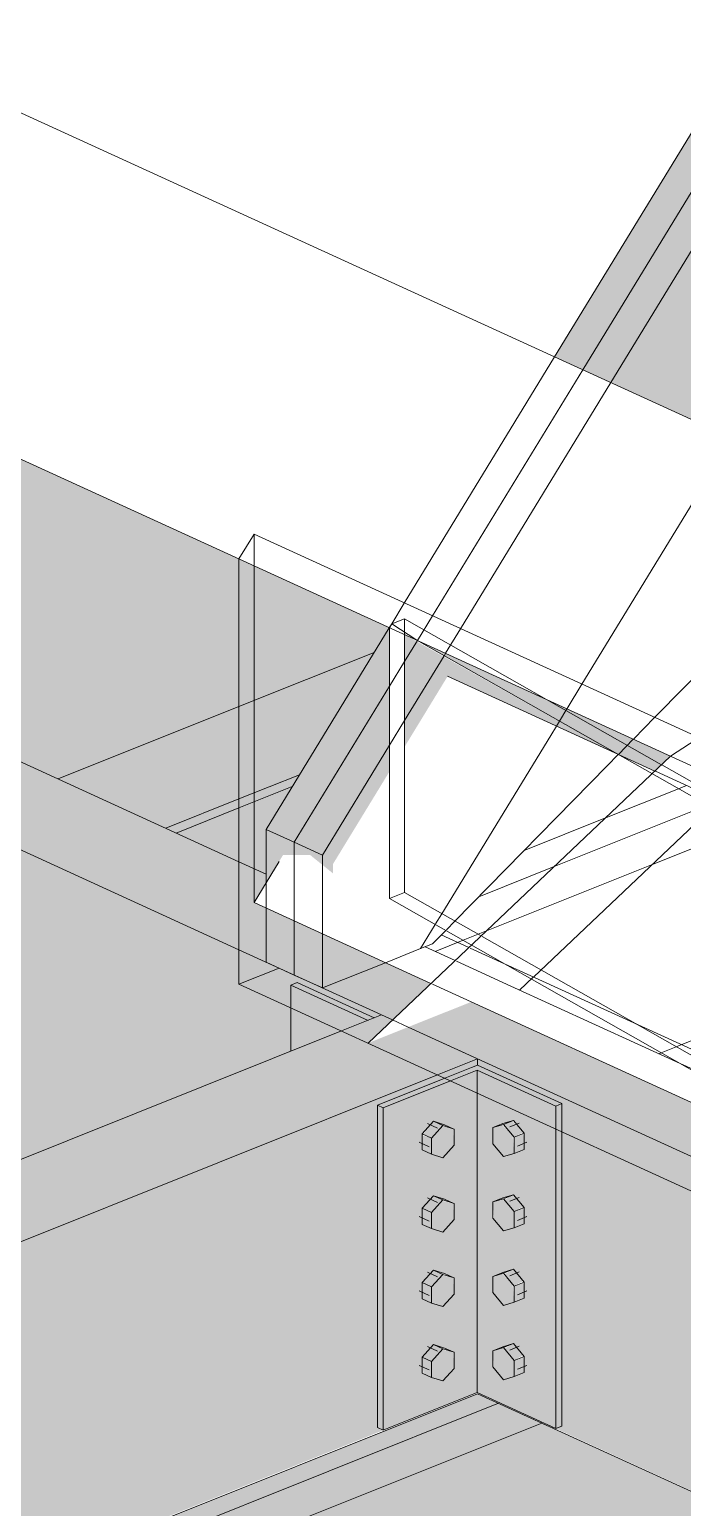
# Model space of a CAD drawing. Header units: inches. Extents: x -8719 to -3484, y -2874 to 4085.
# Drawn here: x -4150.6 to -4126.8, y 3517.2 to 3571 of the extents above; entities that cross this region are included whole.
import ezdxf

# ---------------------------------------------------------------- set-up
doc = ezdxf.new("R2010")
doc.units = ezdxf.units.IN
doc.header["$MEASUREMENT"] = 0
for name, color, linetype, lineweight in [('I-WALL', 2, 'Continuous', 13), ('S-BEAM', 12, 'Continuous', 9), ('S-BEAM-1', 63, 'Continuous', 9), ('S-BEAM-2', 143, 'Continuous', 9), ('S-BEAM-3', 193, 'Continuous', 9), ('S-FSTN', 2, 'Continuous', 9)]:
    doc.layers.add(name, color=color, linetype=linetype, lineweight=lineweight)
doc.layers.add('I-WALL-1', color=2, linetype='Continuous', lineweight=13, transparency=0.4)

# ---------------------------------------------------------------- blocks, each defined once
blk = doc.blocks.new('Dimension Lumber - GLULAM - 5_125 in_ x 13_5 in_-2274259-STRUCTURAL - 3D - SOUTHWEST')
at = {"layer": 'S-BEAM-1'}
blk.add_hatch(color=256, dxfattribs=at).paths.add_polyline_path([(4408.442, 3467.976), (4492.056, 3501.434), (4491.981, 3501.574), (4495.997, 3503.181), (4496.173, 3503.082), (4570.748, 3532.924), (4567.247, 3534.525), (4404.941, 3469.576)], flags=0)
h = blk.add_hatch(color=256, dxfattribs=at)
h.paths.add_polyline_path([(4408.442, 3455.773), (4497.444, 3491.388), (4492.056, 3501.434), (4408.442, 3467.976)], flags=0)
h.paths.add_polyline_path([(4502.335, 3493.345), (4503.36, 3493.755), (4501.57, 3494.771)], flags=0)
h.paths.add_polyline_path([(4508.783, 3495.925), (4568.771, 3519.973), (4568.557, 3520.07), (4568.557, 3531.821), (4571.012, 3532.803), (4570.748, 3532.924), (4496.173, 3503.082), (4507.531, 3496.636)], flags=0)
at = {"layer": 'S-BEAM'}
for p, q in [((4568.708, 3535.109), (4567.247, 3534.525)), ((4568.708, 3535.109), (4569.107, 3534.927)), ((4569.107, 3534.927), (4569.677, 3534.666)), ((4569.677, 3534.666), (4572.209, 3533.508)), ((4567.247, 3534.525), (4404.941, 3469.576)), ((4570.748, 3532.924), (4572.209, 3533.508)), ((4572.209, 3533.508), (4572.209, 3533.282)), ((4496.173, 3503.082), (4570.748, 3532.924)), ((4508.783, 3495.925), (4572.209, 3521.306))]:
    blk.add_line(p, q, dxfattribs=at)
blk = doc.blocks.new('W-Wide Flange - W10X22 _MOMENT FRAME_-2307720-STRUCTURAL - 3D - SOUTHWEST')
at = {"layer": 'S-BEAM'}
for p, q in [((4568.439, 3548.322), (4563.511, 3546.35)), ((4563.511, 3546.35), (4556.915, 3543.71)), ((4565.718, 3543.865), (4563.511, 3542.982)), ((4565.455, 3543.435), (4563.511, 3542.657)), ((4563.511, 3542.982), (4560.843, 3541.914)), ((4563.511, 3542.657), (4561.222, 3541.741))]:
    blk.add_line(p, q, dxfattribs=at)
blk = doc.blocks.new('Truss - Truss-V594-STRUCTURAL - 3D - SOUTHWEST')
at = {"layer": 'S-BEAM-3'}
for points in [[(4577.064, 3558.155), (4655.164, 3686.076), (4654.139, 3686.544), (4576.039, 3558.624)], [(4581.488, 3556.133), (4658.908, 3682.94), (4655.164, 3686.076), (4577.064, 3558.155), (4581.469, 3556.141)], [(4576.039, 3558.624), (4623.151, 3635.789), (4622.127, 3636.257), (4575.015, 3559.092)]]:
    blk.add_hatch(color=256, dxfattribs=at).paths.add_polyline_path(points, flags=0)
at = {"layer": 'S-BEAM'}
for p, q in [((4576.039, 3558.624), (4654.139, 3686.544)), ((4655.164, 3686.076), (4577.064, 3558.155)), ((4575.015, 3559.092), (4622.127, 3636.257)), ((4623.151, 3635.789), (4576.039, 3558.624)), ((4569.538, 3550.121), (4575.015, 3559.092)), ((4576.039, 3558.624), (4570.562, 3549.653)), ((4570.562, 3549.653), (4576.039, 3558.624)), ((4577.064, 3558.155), (4571.587, 3549.184)), ((4576.011, 3547.162), (4581.488, 3556.133)), ((4581.488, 3556.133), (4576.011, 3547.162)), ((4578.661, 3545.95), (4586.434, 3553.871)), ((4569.079, 3549.37), (4569.538, 3550.121)), ((4564.502, 3541.873), (4568.99, 3549.224)), ((4568.99, 3549.224), (4569.078, 3549.369)), ((4570.562, 3549.653), (4570.015, 3548.756)), ((4570.015, 3548.756), (4570.562, 3549.653)), ((4570.015, 3548.756), (4569.545, 3547.987)), ((4569.545, 3547.987), (4570.015, 3548.756)), ((4571.587, 3549.184), (4571.041, 3548.29)), ((4570.987, 3548.201), (4569.545, 3545.84)), ((4571.039, 3548.287), (4570.987, 3548.201)), ((4569.545, 3547.987), (4568.998, 3547.09)), ((4568.998, 3547.09), (4569.545, 3547.987)), ((4568.998, 3547.09), (4565.527, 3541.405)), ((4565.527, 3541.405), (4568.998, 3547.09)), ((4575.471, 3546.279), (4576.011, 3547.162)), ((4576.011, 3547.162), (4575.471, 3546.279)), ((4575.189, 3545.816), (4575.463, 3546.265)), ((4575.463, 3546.265), (4575.189, 3545.816)), ((4569.545, 3545.84), (4568.998, 3544.943)), ((4574.873, 3545.299), (4575.081, 3545.64)), ((4575.081, 3545.64), (4574.873, 3545.299)), ((4575.081, 3545.64), (4575.189, 3545.816)), ((4575.189, 3545.816), (4575.081, 3545.64)), ((4577.902, 3545.176), (4578.661, 3545.95)), ((4568.998, 3544.943), (4566.551, 3540.936)), ((4570.906, 3538.8), (4574.873, 3545.299)), ((4574.873, 3545.299), (4570.906, 3538.8)), ((4577.342, 3544.606), (4577.884, 3545.158)), ((4576.933, 3544.189), (4577.335, 3544.598)), ((4571.381, 3538.531), (4576.933, 3544.189)), ((4564.502, 3541.873), (4565.527, 3541.405)), ((4564.502, 3539.93), (4564.502, 3541.873)), ((4564.502, 3541.873), (4565.527, 3541.405)), ((4565.527, 3540.446), (4565.527, 3541.405)), ((4565.527, 3541.405), (4566.551, 3540.936)), ((4565.527, 3541.405), (4565.527, 3540.446)), ((4566.551, 3540.936), (4566.551, 3539.977)), ((4565.527, 3538.533), (4565.527, 3540.446)), ((4565.527, 3540.446), (4565.527, 3538.533)), ((4564.502, 3539.002), (4564.502, 3539.93)), ((4566.551, 3539.977), (4566.551, 3538.065)), ((4564.502, 3537.032), (4564.502, 3539.002)), ((4565.527, 3536.564), (4565.527, 3538.533)), ((4565.527, 3538.533), (4565.527, 3536.564)), ((4570.68, 3538.431), (4570.906, 3538.8)), ((4570.906, 3538.8), (4570.68, 3538.431)), ((4571.073, 3538.217), (4571.381, 3538.531)), ((4566.551, 3538.065), (4566.551, 3536.095)), ((4570.128, 3537.526), (4570.665, 3538.407)), ((4570.665, 3538.407), (4570.128, 3537.526)), ((4570.568, 3537.702), (4571.047, 3538.19)), ((4568.849, 3537.014), (4570.128, 3537.526)), ((4570.128, 3537.526), (4570.568, 3537.702)), ((4565.527, 3536.564), (4564.502, 3537.032)), ((4566.551, 3536.095), (4568.849, 3537.014)), ((4566.551, 3536.095), (4565.527, 3536.564))]:
    blk.add_line(p, q, dxfattribs=at)
blk = doc.blocks.new('060523 - W_P_C - Fastenings - Column Base _ Top with X Bracing - Custom - CUSTOM - L5_x5_x5_16_x13_ - RAW STEEL-V617-STRUCTURAL - 3D - SOUTHWEST')
at = {"layer": 'S-FSTN'}
for p, q in [((4565.633, 3536.289), (4565.405, 3536.198)), ((4568.444, 3535.004), (4565.633, 3536.289)), ((4565.405, 3536.198), (4565.405, 3535.367)), ((4565.405, 3536.198), (4568.216, 3534.912)), ((4565.405, 3535.367), (4565.405, 3533.788))]:
    blk.add_line(p, q, dxfattribs=at)
blk = doc.blocks.new('060523 - W_P_C - Fastenings - Column Base _ Top with X Bracing - Custom - CUSTOM - L5_x5_x5_16_x13_ - RAW STEEL-V618-STRUCTURAL - 3D - SOUTHWEST')
at = {"layer": 'S-FSTN'}
for points in [[(4568.771, 3531.723), (4571.225, 3532.706), (4571.012, 3532.803), (4568.557, 3531.821)], [(4568.771, 3519.973), (4568.771, 3531.723), (4568.557, 3531.821), (4568.557, 3520.07)], [(4570.527, 3530.619), (4570.938, 3531.077), (4570.597, 3531.233), (4570.225, 3530.758), (4570.526, 3530.62)], [(4570.938, 3529.903), (4571.349, 3530.361), (4571.318, 3530.958), (4570.921, 3531.058), (4570.527, 3530.619), (4570.527, 3530.032), (4570.698, 3529.978)], [(4573.153, 3529.947), (4573.537, 3530.065), (4573.483, 3530.717), (4573.097, 3531.104), (4572.768, 3531.003), (4572.768, 3530.416), (4573.144, 3529.957)], [(4573.537, 3530.652), (4573.87, 3530.837), (4573.468, 3531.247), (4573.157, 3531.116), (4573.483, 3530.717)], [(4575.055, 3520.035), (4575.283, 3520.126), (4575.283, 3530.85), (4575.055, 3530.955), (4575.055, 3521.662)], [(4570.527, 3530.032), (4570.526, 3530.62), (4570.186, 3530.721), (4570.223, 3530.172)], [(4573.537, 3530.065), (4573.902, 3530.211), (4573.879, 3530.789), (4573.537, 3530.652), (4573.537, 3530.172)], [(4570.527, 3527.908), (4570.938, 3528.365), (4570.597, 3528.522), (4570.211, 3528.052), (4570.526, 3527.908)], [(4570.938, 3527.191), (4571.349, 3527.654), (4571.318, 3528.246), (4570.912, 3528.336), (4570.527, 3527.908), (4570.547, 3527.314), (4570.791, 3527.238)], [(4573.153, 3527.235), (4573.537, 3527.353), (4573.537, 3527.94), (4573.124, 3528.401), (4572.768, 3528.292), (4572.811, 3527.653), (4573.144, 3527.246)], [(4573.537, 3527.94), (4573.87, 3528.125), (4573.505, 3528.551), (4573.183, 3528.373), (4573.274, 3528.262)], [(4570.527, 3527.32), (4570.526, 3527.908), (4570.186, 3528.064), (4570.211, 3527.465), (4570.495, 3527.335)], [(4573.537, 3527.353), (4573.902, 3527.499), (4573.879, 3528.077), (4573.537, 3527.931), (4573.537, 3527.52)], [(4570.527, 3525.196), (4570.938, 3525.654), (4570.597, 3525.81), (4570.211, 3525.341), (4570.508, 3525.205)], [(4570.938, 3524.48), (4571.349, 3524.938), (4571.318, 3525.534), (4570.912, 3525.625), (4570.527, 3525.196), (4570.527, 3524.609), (4570.877, 3524.499)], [(4573.153, 3524.524), (4573.537, 3524.642), (4573.483, 3525.294), (4573.106, 3525.684), (4572.768, 3525.58), (4572.768, 3524.993), (4573.144, 3524.534)], [(4573.537, 3525.229), (4573.87, 3525.414), (4573.505, 3525.839), (4573.183, 3525.661), (4573.483, 3525.294)], [(4570.527, 3524.609), (4570.508, 3525.205), (4570.186, 3525.352), (4570.211, 3524.754), (4570.507, 3524.618)], [(4573.537, 3524.642), (4573.902, 3524.788), (4573.879, 3525.365), (4573.537, 3525.229), (4573.537, 3524.808)], [(4570.527, 3522.484), (4570.938, 3522.942), (4570.597, 3523.098), (4570.211, 3522.629), (4570.526, 3522.485)], [(4570.938, 3521.768), (4571.349, 3522.28), (4571.318, 3522.823), (4570.912, 3522.913), (4570.527, 3522.484), (4570.527, 3521.897)], [(4573.153, 3521.812), (4573.537, 3521.93), (4573.518, 3522.54), (4573.144, 3522.984), (4572.768, 3522.868), (4572.803, 3522.239), (4573.144, 3521.822)], [(4573.537, 3522.517), (4573.87, 3522.702), (4573.505, 3523.127), (4573.183, 3522.949), (4573.518, 3522.54)], [(4570.527, 3521.897), (4570.526, 3522.485), (4570.186, 3522.64), (4570.233, 3522.032), (4570.501, 3521.909)], [(4573.537, 3521.93), (4573.902, 3522.076), (4573.879, 3522.654), (4573.537, 3522.508), (4573.537, 3522.026)]]:
    blk.add_hatch(color=256, dxfattribs=at).paths.add_polyline_path(points, flags=0)
h = blk.add_hatch(color=256, dxfattribs=at)
h.paths.add_polyline_path([(4568.771, 3519.973), (4572.194, 3521.343), (4572.194, 3532.263), (4571.225, 3532.706), (4568.771, 3531.723), (4568.771, 3521.662)], flags=0)
h.paths.add_polyline_path([(4570.938, 3521.768), (4570.186, 3522.053), (4570.215, 3522.673), (4570.631, 3523.087), (4571.349, 3522.813), (4571.318, 3522.191), (4570.996, 3521.832)], flags=0)
h.paths.add_polyline_path([(4570.938, 3524.48), (4570.186, 3524.765), (4570.215, 3525.385), (4570.631, 3525.799), (4571.349, 3525.525), (4571.318, 3524.903), (4570.942, 3524.484)], flags=0)
h.paths.add_polyline_path([(4570.938, 3527.191), (4570.186, 3527.477), (4570.215, 3528.097), (4570.631, 3528.511), (4571.349, 3528.236), (4571.318, 3527.614), (4570.942, 3527.196)], flags=0)
h.paths.add_polyline_path([(4570.938, 3529.903), (4570.186, 3530.188), (4570.232, 3530.827), (4570.597, 3531.233), (4571.349, 3530.948), (4571.318, 3530.326), (4570.942, 3529.908)], flags=0)
h = blk.add_hatch(color=256, dxfattribs=at)
h.paths.add_polyline_path([(4575.055, 3520.035), (4575.055, 3530.955), (4572.194, 3532.263), (4572.209, 3521.336), (4573.891, 3520.567)], flags=0)
h.paths.add_polyline_path([(4573.153, 3521.812), (4572.768, 3522.304), (4572.768, 3522.868), (4573.523, 3523.126), (4573.902, 3522.663), (4573.858, 3522.058), (4573.537, 3521.93)], flags=0)
h.paths.add_polyline_path([(4573.153, 3524.524), (4572.768, 3524.993), (4572.768, 3525.58), (4573.518, 3525.844), (4573.902, 3525.375), (4573.879, 3524.778), (4573.157, 3524.525)], flags=0)
h.paths.add_polyline_path([(4573.153, 3527.235), (4572.768, 3527.705), (4572.768, 3528.292), (4573.518, 3528.556), (4573.902, 3528.008), (4573.855, 3527.481), (4573.157, 3527.237)], flags=0)
h.paths.add_polyline_path([(4573.153, 3529.947), (4572.768, 3530.416), (4572.768, 3531.003), (4573.518, 3531.267), (4573.902, 3530.748), (4573.858, 3530.194), (4573.157, 3529.948)], flags=0)
for p, q in [((4571.012, 3532.803), (4571.981, 3533.191)), ((4572.194, 3533.093), (4571.225, 3532.706)), ((4572.209, 3533.282), (4571.981, 3533.191)), ((4572.194, 3532.263), (4572.194, 3533.093)), ((4572.194, 3533.093), (4575.055, 3531.785)), ((4575.283, 3531.877), (4572.209, 3533.282)), ((4568.557, 3531.821), (4571.012, 3532.803)), ((4571.225, 3532.706), (4568.771, 3531.723)), ((4572.194, 3521.343), (4572.194, 3532.263)), ((4568.557, 3520.07), (4568.557, 3531.821)), ((4568.557, 3531.821), (4568.771, 3531.723)), ((4568.771, 3531.723), (4568.771, 3519.973)), ((4575.055, 3531.785), (4575.283, 3531.877)), ((4575.055, 3530.955), (4575.055, 3531.785)), ((4575.283, 3530.85), (4575.283, 3531.877)), ((4570.186, 3530.775), (4570.597, 3531.233)), ((4570.186, 3530.775), (4570.597, 3531.233)), ((4570.753, 3530.987), (4570.385, 3531.155)), ((4570.753, 3530.987), (4570.385, 3531.155)), ((4570.938, 3531.077), (4570.527, 3530.619)), ((4570.938, 3531.077), (4570.527, 3530.619)), ((4570.597, 3531.233), (4571.007, 3531.104)), ((4570.938, 3531.077), (4570.597, 3531.233)), ((4570.597, 3531.233), (4571.007, 3531.104)), ((4570.938, 3531.077), (4570.597, 3531.233)), ((4571.349, 3530.948), (4570.938, 3531.077)), ((4571.349, 3530.948), (4570.938, 3531.077)), ((4571.007, 3531.104), (4571.318, 3530.962)), ((4571.007, 3531.104), (4571.318, 3530.962)), ((4571.349, 3530.361), (4571.349, 3530.948)), ((4571.349, 3530.361), (4571.349, 3530.948)), ((4573.133, 3531.15), (4572.768, 3531.003)), ((4573.133, 3531.15), (4572.768, 3531.003)), ((4572.768, 3531.003), (4573.153, 3531.121)), ((4572.768, 3531.003), (4573.153, 3531.121)), ((4572.768, 3531.003), (4572.768, 3530.416)), ((4572.768, 3530.416), (4572.768, 3531.003)), ((4573.518, 3531.267), (4573.133, 3531.15)), ((4573.518, 3531.267), (4573.133, 3531.15)), ((4573.153, 3531.121), (4573.518, 3531.267)), ((4573.518, 3531.267), (4573.153, 3531.121)), ((4573.153, 3531.121), (4573.537, 3530.652)), ((4573.153, 3531.121), (4573.537, 3530.652)), ((4573.729, 3531.169), (4573.378, 3531.028)), ((4573.729, 3531.169), (4573.378, 3531.028)), ((4573.902, 3530.798), (4573.518, 3531.267)), ((4573.902, 3530.798), (4573.518, 3531.267)), ((4575.055, 3520.035), (4575.055, 3530.955)), ((4570.073, 3530.473), (4570.441, 3530.305)), ((4570.073, 3530.473), (4570.441, 3530.305)), ((4570.186, 3530.188), (4570.186, 3530.775)), ((4570.527, 3530.619), (4570.186, 3530.775)), ((4570.186, 3530.188), (4570.186, 3530.775)), ((4570.527, 3530.619), (4570.186, 3530.775)), ((4570.527, 3530.619), (4570.527, 3530.032)), ((4570.527, 3530.619), (4570.527, 3530.032)), ((4570.938, 3529.903), (4571.349, 3530.361)), ((4570.938, 3529.903), (4571.349, 3530.361)), ((4572.768, 3530.416), (4573.153, 3529.947)), ((4572.768, 3530.416), (4573.153, 3529.947)), ((4573.902, 3530.798), (4573.537, 3530.652)), ((4573.902, 3530.798), (4573.537, 3530.652)), ((4573.537, 3530.652), (4573.537, 3530.065)), ((4573.537, 3530.652), (4573.537, 3530.065)), ((4573.657, 3530.332), (4574.008, 3530.473)), ((4573.657, 3530.332), (4574.008, 3530.473)), ((4573.902, 3530.211), (4573.902, 3530.798)), ((4573.902, 3530.211), (4573.902, 3530.798)), ((4575.283, 3520.126), (4575.283, 3530.85)), ((4570.527, 3530.032), (4570.186, 3530.188)), ((4570.527, 3530.032), (4570.186, 3530.188)), ((4570.527, 3530.032), (4570.938, 3529.903)), ((4570.527, 3530.032), (4570.938, 3529.903)), ((4573.153, 3529.947), (4573.537, 3530.065)), ((4573.537, 3530.065), (4573.153, 3529.947)), ((4573.537, 3530.065), (4573.902, 3530.211)), ((4573.537, 3530.065), (4573.902, 3530.211)), ((4570.186, 3528.064), (4570.597, 3528.522)), ((4570.753, 3528.276), (4570.385, 3528.444)), ((4570.938, 3528.365), (4570.527, 3527.908)), ((4570.597, 3528.522), (4571.007, 3528.392)), ((4570.938, 3528.365), (4570.597, 3528.522)), ((4571.349, 3528.236), (4570.938, 3528.365)), ((4571.007, 3528.392), (4571.318, 3528.251)), ((4571.349, 3527.649), (4571.349, 3528.236)), ((4572.768, 3528.292), (4573.133, 3528.438)), ((4573.153, 3528.41), (4572.768, 3528.292)), ((4572.768, 3527.705), (4572.768, 3528.292)), ((4573.133, 3528.438), (4573.518, 3528.556)), ((4573.518, 3528.556), (4573.153, 3528.41)), ((4573.537, 3527.94), (4573.153, 3528.41)), ((4573.729, 3528.457), (4573.378, 3528.317)), ((4573.518, 3528.556), (4573.902, 3528.086)), ((4570.073, 3527.762), (4570.441, 3527.594)), ((4570.186, 3527.477), (4570.186, 3528.064)), ((4570.527, 3527.908), (4570.186, 3528.064)), ((4570.527, 3527.908), (4570.527, 3527.32)), ((4573.153, 3527.235), (4572.768, 3527.705)), ((4573.902, 3528.086), (4573.537, 3527.94)), ((4573.537, 3527.94), (4573.537, 3527.353)), ((4573.657, 3527.62), (4574.008, 3527.761)), ((4573.902, 3528.086), (4573.902, 3527.499)), ((4570.527, 3527.32), (4570.186, 3527.477)), ((4570.527, 3527.32), (4570.938, 3527.191)), ((4570.938, 3527.191), (4571.349, 3527.649)), ((4573.537, 3527.353), (4573.153, 3527.235)), ((4573.902, 3527.499), (4573.537, 3527.353)), ((4570.186, 3525.352), (4570.597, 3525.81)), ((4570.753, 3525.564), (4570.385, 3525.732)), ((4570.938, 3525.654), (4570.527, 3525.196)), ((4570.597, 3525.81), (4570.938, 3525.654)), ((4571.007, 3525.681), (4570.597, 3525.81)), ((4570.938, 3525.654), (4571.349, 3525.525)), ((4571.318, 3525.539), (4571.007, 3525.681)), ((4571.349, 3524.938), (4571.349, 3525.525)), ((4573.133, 3525.726), (4572.768, 3525.58)), ((4572.768, 3525.58), (4573.153, 3525.698)), ((4572.768, 3525.58), (4572.768, 3524.993)), ((4573.518, 3525.844), (4573.133, 3525.726)), ((4573.518, 3525.844), (4573.153, 3525.698)), ((4573.153, 3525.698), (4573.537, 3525.229)), ((4573.729, 3525.746), (4573.378, 3525.605)), ((4573.902, 3525.375), (4573.518, 3525.844)), ((4570.073, 3525.05), (4570.441, 3524.882)), ((4570.186, 3524.765), (4570.186, 3525.352)), ((4570.527, 3525.196), (4570.186, 3525.352)), ((4570.527, 3525.196), (4570.527, 3524.609)), ((4572.768, 3524.993), (4573.153, 3524.524)), ((4573.902, 3525.375), (4573.537, 3525.229)), ((4573.537, 3525.229), (4573.537, 3524.642)), ((4573.657, 3524.909), (4574.008, 3525.049)), ((4573.902, 3524.788), (4573.902, 3525.375)), ((4570.527, 3524.609), (4570.186, 3524.765)), ((4570.527, 3524.609), (4570.938, 3524.48)), ((4570.938, 3524.48), (4571.349, 3524.938)), ((4573.153, 3524.524), (4573.537, 3524.642)), ((4573.537, 3524.642), (4573.902, 3524.788)), ((4570.186, 3522.64), (4570.597, 3523.098)), ((4570.753, 3522.852), (4570.385, 3523.02)), ((4570.938, 3522.942), (4570.527, 3522.484)), ((4570.597, 3523.098), (4571.007, 3522.969)), ((4570.938, 3522.942), (4570.597, 3523.098)), ((4571.349, 3522.813), (4570.938, 3522.942)), ((4571.007, 3522.969), (4571.318, 3522.827)), ((4571.349, 3522.226), (4571.349, 3522.813)), ((4573.133, 3523.014), (4572.768, 3522.868)), ((4572.768, 3522.868), (4573.153, 3522.986)), ((4572.768, 3522.281), (4572.768, 3522.868)), ((4573.518, 3523.132), (4573.133, 3523.014)), ((4573.153, 3522.986), (4573.518, 3523.132)), ((4573.537, 3522.517), (4573.153, 3522.986)), ((4573.729, 3523.034), (4573.378, 3522.893)), ((4573.518, 3523.132), (4573.902, 3522.663)), ((4570.073, 3522.338), (4570.441, 3522.17)), ((4570.186, 3522.64), (4570.186, 3522.053)), ((4570.527, 3522.484), (4570.186, 3522.64)), ((4570.527, 3521.897), (4570.527, 3522.484)), ((4572.768, 3522.281), (4573.153, 3521.812)), ((4573.902, 3522.663), (4573.537, 3522.517)), ((4573.537, 3521.93), (4573.537, 3522.517)), ((4573.657, 3522.197), (4574.008, 3522.338)), ((4573.902, 3522.663), (4573.902, 3522.076)), ((4570.186, 3522.053), (4570.527, 3521.897)), ((4570.938, 3521.768), (4570.527, 3521.897)), ((4570.938, 3521.768), (4571.349, 3522.226)), ((4573.537, 3521.93), (4573.153, 3521.812)), ((4573.902, 3522.076), (4573.537, 3521.93)), ((4572.194, 3521.343), (4568.771, 3519.973)), ((4572.194, 3521.343), (4575.055, 3520.035)), ((4575.055, 3520.035), (4575.283, 3520.126)), ((4568.771, 3519.973), (4568.557, 3520.07))]:
    blk.add_line(p, q, dxfattribs=at)
blk = doc.blocks.new('Plywood Web Joist - 11 7_8_ TJI360 _ 16_ O_C_-V656-STRUCTURAL - 3D - SOUTHWEST')
at = {"layer": 'S-BEAM-2'}
h = blk.add_hatch(color=256, dxfattribs=at)
h.paths.add_polyline_path([(4546.845, 3510.506), (4572.967, 3520.959), (4572.194, 3521.3), (4548.03, 3511.63), (4547.204, 3510.846)], flags=0)
h.paths.add_polyline_path([(4620.184, 3539.853), (4655.882, 3554.138), (4656.71, 3555.495), (4621.841, 3541.541), (4620.503, 3540.178)], flags=0)
h = blk.add_hatch(color=256, dxfattribs=at)
h.paths.add_polyline_path([(4544.372, 3508.161), (4574.548, 3520.236), (4572.967, 3520.959), (4546.845, 3510.506), (4545.519, 3509.248)], flags=0)
h.paths.add_polyline_path([(4617.994, 3537.621), (4654.787, 3552.344), (4655.882, 3554.138), (4620.184, 3539.853), (4619.009, 3538.656)], flags=0)
h = blk.add_hatch(color=256, dxfattribs=at)
h.paths.add_polyline_path([(4531.624, 3496.068), (4582.702, 3516.508), (4574.548, 3520.236), (4544.372, 3508.161), (4531.872, 3496.304)], flags=0)
h.paths.add_polyline_path([(4614.885, 3529.386), (4649.138, 3543.093), (4654.787, 3552.344), (4617.994, 3537.621), (4611.453, 3530.956), (4614.318, 3529.645)], flags=0)
h.paths.add_polyline_path([(4660.095, 3547.477), (4663.649, 3548.899), (4663.649, 3553.298), (4660.405, 3547.985)], flags=0)
at = {"layer": 'S-BEAM'}
for p, q in [((4572.967, 3520.959), (4546.845, 3510.506)), ((4574.548, 3520.236), (4544.372, 3508.161))]:
    blk.add_line(p, q, dxfattribs=at)
blk = doc.blocks.new('Plywood Web Joist - 11 7_8_ TJI360 _ 16_ O_C_-V657-STRUCTURAL - 3D - SOUTHWEST')
at = {"layer": 'S-BEAM'}
for p, q in [((4579.451, 3533.951), (4589.214, 3537.857)), ((4578.815, 3533.696), (4578.903, 3533.731)), ((4578.903, 3533.731), (4579.451, 3533.951))]:
    blk.add_line(p, q, dxfattribs=at)
blk = doc.blocks.new('Plywood Web Joist - 11 7_8_ TJI360 _ 16_ O_C_-V658-STRUCTURAL - 3D - SOUTHWEST')
at = {"layer": 'S-BEAM'}
for p, q in [((4576.904, 3542.303), (4579.529, 3543.354)), ((4579.529, 3543.354), (4579.823, 3543.471)), ((4580.588, 3542.752), (4575, 3540.516)), ((4573.906, 3541.103), (4576.869, 3542.289)), ((4581.989, 3541.957), (4578.552, 3540.582)), ((4578.552, 3540.582), (4572.528, 3538.171)), ((4575, 3540.516), (4572.249, 3539.416)), ((4572.226, 3538.051), (4571.679, 3537.831)), ((4572.528, 3538.171), (4572.226, 3538.051)), ((4571.679, 3537.831), (4570.662, 3537.425))]:
    blk.add_line(p, q, dxfattribs=at)
blk = doc.blocks.new('Dimension Lumber - GLULAM - 5_125 in_ x 13_5 in_-2000024-STRUCTURAL - 3D - SOUTHWEST')
at = {"layer": 'S-BEAM-1'}
h = blk.add_hatch(color=256, dxfattribs=at)
h.paths.add_polyline_path([(4706.001, 3463.015), (4706.001, 3471.579), (4705.788, 3471.7), (4705.788, 3463.136)], flags=0)
h.paths.add_polyline_path([(4698.307, 3463.647), (4698.307, 3465.968), (4699.767, 3466.553), (4702.485, 3465.01), (4702.485, 3473.291), (4702.713, 3473.382), (4702.823, 3473.382), (4699.179, 3475.45), (4621.508, 3510.966), (4620.047, 3510.381), (4575.283, 3530.85), (4575.283, 3520.126), (4575.055, 3520.035), (4633.102, 3493.462), (4633.102, 3505.017), (4633.33, 3505.108), (4636.404, 3503.702), (4636.404, 3491.952), (4697.148, 3464.177)], flags=0)
at = {"layer": 'S-BEAM'}
for p, q in [((4442.217, 3592.948), (4563.511, 3537.485)), ((4563.511, 3540.694), (4537.502, 3552.587)), ((4564.502, 3540.241), (4563.511, 3540.694)), ((4563.511, 3537.485), (4569.107, 3534.927)), ((4571.39, 3537.092), (4570.294, 3537.593)), ((4573.419, 3536.164), (4571.435, 3537.071)), ((4579.586, 3533.344), (4573.419, 3536.164)), ((4569.107, 3534.927), (4569.677, 3534.666)), ((4569.677, 3534.666), (4608.69, 3516.827)), ((4584.392, 3531.146), (4579.586, 3533.344)), ((4633.102, 3493.462), (4572.209, 3521.306))]:
    blk.add_line(p, q, dxfattribs=at)

msp = doc.modelspace()

# ---------------------------------------------------------------- hatches: boundary and pattern name
at = {"layer": 'I-WALL-1'}
h = msp.add_hatch(color=256, dxfattribs=at)
h.paths.add_polyline_path([(-4221.631, 3505.478), (-4212.609, 3509.088), (-4212.609, 3520.523), (-4206.289, 3523.053), (-4203.922, 3521.97), (-4202.21, 3522.656), (-4202.225, 3552.365), (-4231.347, 3565.681), (-4231.347, 3533.778), (-4228.73, 3532.581), (-4231.347, 3531.533), (-4231.347, 3509.921), (-4227.23, 3508.038)], flags=0)
h.paths.add_polyline_path([(-4263.789, 3524.755), (-4263.789, 3580.515), (-4264.292, 3580.745), (-4264.292, 3592.948), (-4260.549, 3594.445), (-4240.382, 3585.224), (-4240.382, 3586.856), (-4235.893, 3594.207), (-4267.119, 3608.485), (-4267.119, 3526.278), (-4264.421, 3525.044)], flags=0)
h.paths.add_polyline_path([(-4193.688, 3526.066), (-4167.568, 3536.518), (-4193.688, 3548.461), (-4193.688, 3533.008)], flags=0)
h.paths.add_polyline_path([(-4149.594, 3543.71), (-4142.998, 3546.35), (-4142.998, 3551.73), (-4161.416, 3560.152), (-4168.732, 3552.696), (-4169.006, 3552.587), (-4151, 3544.353)], flags=0)
h.paths.add_polyline_path([(-4174.798, 3555.235), (-4174.798, 3556.867), (-4170.31, 3564.218), (-4194.208, 3575.146), (-4201.524, 3567.691), (-4201.798, 3567.581), (-4174.879, 3555.272)], flags=0)
h.paths.add_polyline_path([(-4207.59, 3570.229), (-4207.59, 3571.861), (-4203.102, 3579.213), (-4227, 3590.14), (-4234.316, 3582.685), (-4234.589, 3582.575), (-4207.671, 3570.266)], flags=0)
h = msp.add_hatch(color=256, dxfattribs=at)
h.paths.add_polyline_path([(-4217.14, 3470.747), (-4214.342, 3471.866), (-4214.342, 3473.109), (-4219.921, 3475.66), (-4224.346, 3473.889), (-4219.019, 3471.453), (-4218.336, 3471.726), (-4217.14, 3471.179)], flags=0)
h.paths.add_polyline_path([(-4203.671, 3472.174), (-4203.423, 3472.302), (-4202.21, 3473.453), (-4202.21, 3476.721), (-4207.172, 3474.736), (-4203.671, 3473.135), (-4203.671, 3472.57)], flags=0)
h.paths.add_polyline_path([(-4225.742, 3474.527), (-4225.7, 3475.728), (-4225.273, 3475.899), (-4225.273, 3478.107), (-4230.851, 3480.658), (-4235.277, 3478.887), (-4229.949, 3476.451), (-4229.266, 3476.724), (-4228.071, 3476.177), (-4228.071, 3475.592), (-4227.136, 3475.164)], flags=0)
h.paths.add_polyline_path([(-4236.673, 3479.525), (-4236.673, 3480.34), (-4237.623, 3479.96)], flags=0)
h.paths.add_polyline_path([(-4255.356, 3488.068), (-4250.931, 3489.839), (-4255.529, 3491.942), (-4258.805, 3490.631), (-4255.629, 3489.178), (-4255.629, 3488.47), (-4255.952, 3488.34), (-4255.629, 3488.193)], flags=0)
h.paths.add_polyline_path([(-4202.689, 3513.058), (-4202.21, 3513.25), (-4202.21, 3522.656), (-4203.922, 3521.97), (-4202.689, 3521.406), (-4202.689, 3515.99)], flags=0)
h.paths.add_polyline_path([(-4193.688, 3516.66), (-4156.598, 3531.502), (-4152.033, 3529.414), (-4141.104, 3533.788), (-4141.104, 3535.367), (-4142.998, 3536.233), (-4142.998, 3546.35), (-4149.594, 3543.71), (-4169.006, 3552.587), (-4172.749, 3551.089), (-4174.798, 3552.026), (-4174.798, 3555.235), (-4201.798, 3567.581), (-4205.541, 3566.083), (-4207.59, 3567.044), (-4207.59, 3570.229), (-4234.589, 3582.575), (-4238.332, 3581.077), (-4240.382, 3582.015), (-4240.382, 3585.224), (-4260.549, 3594.445), (-4264.292, 3592.948), (-4264.292, 3580.745), (-4263.789, 3580.515), (-4263.789, 3581.861), (-4262.602, 3582.336), (-4231.347, 3568.045), (-4231.347, 3565.681), (-4202.225, 3552.365), (-4202.225, 3563.92), (-4201.997, 3564.011), (-4198.922, 3562.605), (-4198.922, 3550.855), (-4167.568, 3536.518), (-4193.688, 3526.066), (-4193.688, 3518.836)], flags=0)
h = msp.add_hatch(color=256, dxfattribs=at)
h.paths.add_polyline_path([(-4129.27, 3544.653), (-4136.963, 3548.97), (-4136.963, 3544.881), (-4135.393, 3547.453), (-4130.621, 3545.271)], flags=0)
h.paths.add_polyline_path([(-4172.749, 3551.089), (-4168.732, 3552.696), (-4161.416, 3560.152), (-4170.31, 3564.218), (-4174.798, 3556.867), (-4174.798, 3552.026), (-4173.774, 3551.558)], flags=0)
h.paths.add_polyline_path([(-4205.541, 3566.083), (-4201.524, 3567.691), (-4194.208, 3575.146), (-4203.102, 3579.213), (-4207.59, 3571.861), (-4207.59, 3567.02), (-4206.565, 3566.552)], flags=0)
h.paths.add_polyline_path([(-4238.332, 3581.077), (-4234.316, 3582.685), (-4227, 3590.14), (-4235.893, 3594.207), (-4240.382, 3586.856), (-4240.382, 3582.015), (-4239.357, 3581.546)], flags=0)
h = msp.add_hatch(color=256, dxfattribs=at)
h.paths.add_polyline_path([(-4203.671, 3472.067), (-4203.475, 3472.252), (-4203.671, 3472.174)], flags=0)
h.paths.add_polyline_path([(-4141.104, 3533.788), (-4139.281, 3534.533), (-4141.104, 3535.367), (-4141.104, 3533.858)], flags=0)
h.paths.add_polyline_path([(-4199.151, 3539.013), (-4198.922, 3539.104), (-4198.922, 3562.605), (-4201.997, 3564.011), (-4202.225, 3563.92), (-4202.21, 3540.412), (-4200.314, 3539.545)], flags=0)
h.paths.add_polyline_path([(-4201.053, 3540.79), (-4201.437, 3541.282), (-4201.437, 3541.846), (-4200.683, 3542.104), (-4200.303, 3541.641), (-4200.347, 3541.037), (-4200.669, 3540.908)], flags=0)
h.paths.add_polyline_path([(-4201.053, 3543.502), (-4201.437, 3543.971), (-4201.437, 3544.558), (-4200.688, 3544.822), (-4200.303, 3544.353), (-4200.327, 3543.756), (-4201.049, 3543.503)], flags=0)
h.paths.add_polyline_path([(-4201.053, 3546.213), (-4201.437, 3546.683), (-4201.437, 3547.27), (-4200.688, 3547.534), (-4200.303, 3546.986), (-4200.35, 3546.459), (-4201.049, 3546.215)], flags=0)
h.paths.add_polyline_path([(-4201.053, 3548.925), (-4201.437, 3549.394), (-4201.437, 3549.981), (-4200.688, 3550.245), (-4200.303, 3549.726), (-4200.33, 3549.178), (-4201.049, 3548.926)], flags=0)
h.paths.add_polyline_path([(-4201.053, 3552.541), (-4201.437, 3553.033), (-4201.437, 3553.597), (-4200.683, 3553.855), (-4200.303, 3553.392), (-4200.347, 3552.787), (-4200.933, 3552.577)], flags=0)
h.paths.add_polyline_path([(-4201.053, 3555.252), (-4201.437, 3555.722), (-4201.437, 3556.309), (-4200.688, 3556.573), (-4200.303, 3556.103), (-4200.327, 3555.507), (-4201.049, 3555.254)], flags=0)
h.paths.add_polyline_path([(-4201.053, 3557.964), (-4201.437, 3558.433), (-4201.437, 3559.02), (-4200.688, 3559.284), (-4200.303, 3558.737), (-4200.35, 3558.209), (-4201.049, 3557.965)], flags=0)
h.paths.add_polyline_path([(-4201.053, 3560.676), (-4201.437, 3561.145), (-4201.437, 3561.732), (-4200.688, 3561.996), (-4200.303, 3561.477), (-4200.33, 3560.929), (-4201.049, 3560.677)], flags=0)
for points in [[(-4142.998, 3546.35), (-4138.07, 3548.322), (-4137.519, 3549.224), (-4142.998, 3551.73), (-4142.998, 3547.979)], [(-4139.262, 3534.525), (-4138.065, 3535.004), (-4140.875, 3536.289), (-4141.104, 3536.198), (-4141.104, 3535.367), (-4139.281, 3534.533)]]:
    msp.add_hatch(color=256, dxfattribs=at).paths.add_polyline_path(points, flags=0)
h = msp.add_hatch(color=256, dxfattribs=at)
h.paths.add_polyline_path([(-4139.957, 3536.095), (-4137.66, 3537.014), (-4142.007, 3539.002), (-4142.007, 3537.032), (-4140.181, 3536.198)], flags=0)
h.paths.add_polyline_path([(-4142.007, 3539.93), (-4141.393, 3540.936), (-4140.4, 3540.936), (-4139.574, 3540.271), (-4139.574, 3540.605), (-4137.511, 3543.984), (-4137.521, 3549.221), (-4142.007, 3541.873), (-4142.007, 3540.241)], flags=0)
h.paths.add_polyline_path([(-4129.166, 3544.606), (-4128.625, 3545.158), (-4136.37, 3548.682), (-4129.27, 3544.653)], flags=0)
h = msp.add_hatch(color=256, dxfattribs=at)
h.paths.add_polyline_path([(-4138.293, 3534.082), (-4136.001, 3536.256), (-4137.66, 3537.014), (-4139.957, 3536.095), (-4142.007, 3537.032), (-4142.007, 3539.002), (-4142.45, 3539.205), (-4142.007, 3539.93), (-4142.007, 3541.873), (-4138.07, 3548.322), (-4142.998, 3546.35), (-4142.998, 3536.233), (-4141.104, 3535.367), (-4141.104, 3536.198), (-4140.875, 3536.289), (-4138.065, 3535.004), (-4139.262, 3534.525)], flags=0)
h.paths.add_polyline_path([(-4127.838, 3543.998), (-4127.269, 3544.538), (-4128.625, 3545.158), (-4129.166, 3544.606), (-4128.614, 3544.353)], flags=0)
h = msp.add_hatch(color=256, dxfattribs=at)
h.paths.add_polyline_path([(-3788.729, 3272.337), (-3788.225, 3272.538), (-3788.225, 3285.032), (-3997.952, 3380.931), (-4000.508, 3379.908), (-4000.508, 3374.906), (-3997.177, 3376.238), (-3995.982, 3375.692), (-3995.982, 3374.336), (-3996.451, 3374.148), (-3996.451, 3368.675), (-3995.982, 3368.46), (-3995.982, 3367.345), (-3986.247, 3371.24), (-3985.051, 3370.693), (-3985.051, 3369.338), (-3985.521, 3369.15), (-3985.521, 3363.677), (-3985.458, 3363.648), (-3978.485, 3366.439), (-3976.094, 3365.345), (-3976.094, 3356.758), (-3974.633, 3357.343), (-3788.949, 3272.438)], flags=0)
h.paths.add_polyline_path([(-3793.228, 3320.772), (-3788.225, 3322.774), (-3788.225, 3327.414), (-3788.847, 3327.698), (-3788.847, 3328.573), (-3789.349, 3328.803), (-3789.349, 3330.159), (-3788.225, 3330.608), (-3788.225, 3332.658), (-3794.341, 3330.211), (-3794.341, 3329.698), (-3793.744, 3329.937), (-3792.548, 3329.385), (-3792.548, 3328.878), (-3793.228, 3328.606), (-3793.228, 3322.966)], flags=0)
h.paths.add_polyline_path([(-4006.428, 3374.83), (-4006.428, 3391.71), (-4008.202, 3392.522), (-4008.202, 3375.641), (-4007.068, 3375.123)], flags=0)
h.paths.add_polyline_path([(-3995.487, 3380.416), (-3991.744, 3381.913), (-3991.744, 3384.996), (-3995.487, 3386.708), (-3995.487, 3380.931)], flags=0)
h.paths.add_polyline_path([(-4000.508, 3460.128), (-3998.985, 3460.738), (-4000.721, 3461.723), (-4000.721, 3460.226), (-4000.522, 3460.135)], flags=0)
h.paths.add_polyline_path([(-4007.992, 3463.551), (-4005.617, 3464.501), (-4008.202, 3465.968), (-4008.202, 3463.647), (-4008.09, 3463.595)], flags=0)
h.paths.add_polyline_path([(-4000.218, 3471.415), (-3999.324, 3471.772), (-3999.324, 3472.331), (-4000.508, 3472.331), (-3999.869, 3472.587), (-4008.152, 3476.374), (-4008.625, 3476.185), (-4002.86, 3472.955), (-4000.721, 3471.977), (-4000.721, 3471.7), (-4000.508, 3471.579)], flags=0)
h.paths.add_polyline_path([(-3996.765, 3471.486), (-3996.777, 3472.595), (-4006.525, 3477.025), (-3997.164, 3471.713)], flags=0)
h.paths.add_polyline_path([(-4010.841, 3477.443), (-4010.841, 3477.604), (-4012.165, 3478.194)], flags=0)
h.paths.add_polyline_path([(-4086.461, 3510.381), (-4106.101, 3521.527), (-4107.166, 3521.101), (-4109.215, 3522.038), (-4109.215, 3523.295), (-4115.684, 3526.966), (-4134.535, 3535.585), (-4138.293, 3534.082), (-4135.497, 3532.803), (-4134.3, 3533.282), (-4131.226, 3531.876), (-4131.226, 3530.85), (-4086.98, 3510.619)], flags=0)
h = msp.add_hatch(color=256, dxfattribs=at)
h.paths.add_polyline_path([(-4000.949, 3448.384), (-4000.721, 3448.475), (-4000.733, 3451.541), (-4001.575, 3450.266), (-4001.575, 3448.67)], flags=0)
h.paths.add_polyline_path([(-4001.575, 3453.033), (-4000.721, 3454.326), (-4000.721, 3461.723), (-4001.575, 3462.207), (-4001.575, 3453.59)], flags=0)
h.paths.add_polyline_path([(-4000.721, 3471.7), (-4000.721, 3471.977), (-4002.86, 3472.914), (-4000.949, 3471.829)], flags=0)
h.paths.add_polyline_path([(-4131.226, 3530.85), (-4131.226, 3531.877), (-4134.315, 3533.276), (-4135.497, 3532.803), (-4131.454, 3530.955)], flags=0)

# ---------------------------------------------------------------- linework, layer by layer
at = {"layer": 'I-WALL'}
for p, q in [((-4261.094, 3618.353), (-4115.94, 3551.98)), ((-3788.225, 3389.508), (-4267.119, 3608.485)), ((-4142.998, 3551.73), (-4142.45, 3552.627)), ((-4142.45, 3552.627), (-4142.45, 3551.497)), ((-3788.19, 3390.639), (-4142.45, 3552.627)), ((-4115.94, 3551.98), (-4127.269, 3544.538)), ((-4142.998, 3551.73), (-4142.998, 3536.233)), ((-4142.45, 3551.479), (-4142.45, 3539.205)), ((-4137.511, 3549.221), (-4137.423, 3549.366)), ((-4137.511, 3539.353), (-4137.511, 3549.221)), ((-4137.423, 3549.366), (-4136.963, 3549.549)), ((-4136.519, 3548.767), (-4137.423, 3549.366)), ((-4136.963, 3549.549), (-4127.592, 3544.231)), ((-4136.963, 3539.572), (-4136.963, 3549.549)), ((-4136.519, 3548.767), (-3987.323, 3464.096)), ((-4135.393, 3547.453), (-4127.838, 3543.998)), ((-4138.293, 3534.082), (-4127.269, 3544.538)), ((-4127.819, 3543.99), (-4105.109, 3533.605)), ((-4127.582, 3544.226), (-4020.388, 3483.391)), ((-4124.919, 3543.463), (-4132.268, 3536.492)), ((-4142.45, 3539.205), (-4141.537, 3540.7)), ((-4136.963, 3539.572), (-4137.511, 3539.353)), ((-4134.173, 3537.989), (-4136.963, 3539.572)), ((-4142.45, 3539.205), (-4136.001, 3536.256)), ((-4086.461, 3510.381), (-4137.511, 3539.353)), ((-4134.618, 3537.567), (-4135.623, 3538.026)), ((-4110.877, 3524.768), (-4134.136, 3537.968)), ((-4109.215, 3525.951), (-4134.576, 3537.548)), ((-4142.998, 3536.233), (-4141.537, 3536.817)), ((-4132.275, 3536.486), (-4132.769, 3536.017)), ((-4142.998, 3536.233), (-4086.461, 3510.381)), ((-4135.95, 3536.233), (-4110.877, 3524.768))]:
    msp.add_line(p, q, dxfattribs=at)

# ---------------------------------------------------------------- block references
at = {"layer": 'S-BEAM'}
for name in ['Truss - Truss-V594-STRUCTURAL - 3D - SOUTHWEST', 'Dimension Lumber - GLULAM - 5_125 in_ x 13_5 in_-2000024-STRUCTURAL - 3D - SOUTHWEST', 'W-Wide Flange - W10X22 _MOMENT FRAME_-2307720-STRUCTURAL - 3D - SOUTHWEST', 'Plywood Web Joist - 11 7_8_ TJI360 _ 16_ O_C_-V658-STRUCTURAL - 3D - SOUTHWEST', 'Plywood Web Joist - 11 7_8_ TJI360 _ 16_ O_C_-V657-STRUCTURAL - 3D - SOUTHWEST', 'Plywood Web Joist - 11 7_8_ TJI360 _ 16_ O_C_-V656-STRUCTURAL - 3D - SOUTHWEST', 'Dimension Lumber - GLULAM - 5_125 in_ x 13_5 in_-2274259-STRUCTURAL - 3D - SOUTHWEST']:
    msp.add_blockref(name, (-8706.509, 0), dxfattribs=at)
at = {"layer": 'S-FSTN'}
for name in ['060523 - W_P_C - Fastenings - Column Base _ Top with X Bracing - Custom - CUSTOM - L5_x5_x5_16_x13_ - RAW STEEL-V617-STRUCTURAL - 3D - SOUTHWEST', '060523 - W_P_C - Fastenings - Column Base _ Top with X Bracing - Custom - CUSTOM - L5_x5_x5_16_x13_ - RAW STEEL-V618-STRUCTURAL - 3D - SOUTHWEST']:
    msp.add_blockref(name, (-8706.509, 0), dxfattribs=at)

doc.saveas('drawing.dxf')
